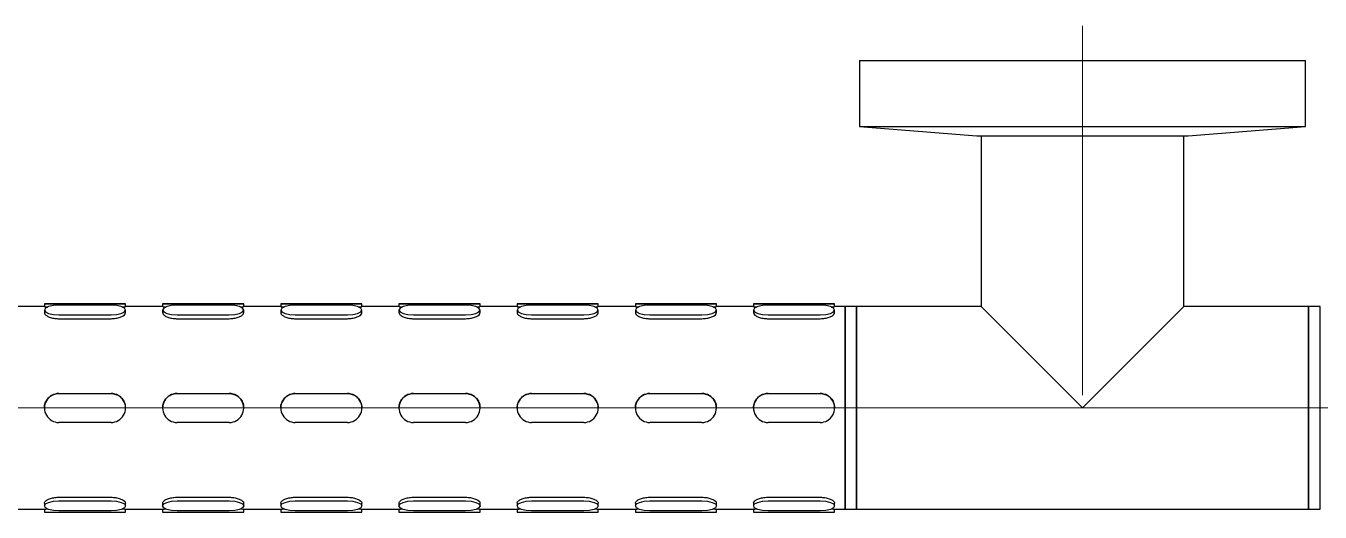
# Model space of a CAD drawing. Extents: x 13 to 1049, y 29 to 427.
# Drawn here: x 96.73 to 141.41, y 215.37 to 232.18 of the extents above; entities that cross this region are included whole.
import ezdxf

# ---------------------------------------------------------------- set-up
doc = ezdxf.new("R2010")
doc.units = 0
doc.header["$LTSCALE"] = 23.1
doc.header["$MEASUREMENT"] = 0
doc.linetypes.add('CENTERX2', pattern=[20.32, 12.7, -2.54, 2.54, -2.54])
doc.layers.get('0').update_dxf_attribs({"linetype": 'CONTINUOUS'})
doc.layers.add('中心线层', color=1, linetype='CENTERX2', lineweight=25)

msp = doc.modelspace()

# ---------------------------------------------------------------- linework, layer by layer
at = {"color": 7, "linetype": 'Continuous', "lineweight": 25}
for p, q in [((125.50829, 230.97524), (125.50829, 228.69821)), ((125.50829, 230.97524), (140.90829, 230.97524)), ((140.90829, 228.69821), (140.90829, 230.97524)), ((125.50829, 228.69821), (129.55829, 228.37524)), ((125.50829, 228.69821), (140.90829, 228.69821)), ((129.55829, 228.37524), (136.85829, 228.37524)), ((129.70829, 228.37524), (129.70829, 222.47524)), ((136.70829, 222.47524), (136.70829, 228.37524)), ((136.85829, 228.37524), (140.90829, 228.69821)), ((97.36829, 222.57524), (97.36829, 222.47436)), ((99.66829, 222.57562), (97.86829, 222.57562)), ((97.86829, 222.57486), (99.66829, 222.57486)), ((99.66829, 222.52857), (97.86829, 222.52857)), ((100.16829, 222.47436), (100.16829, 222.57524)), ((101.44829, 222.57524), (101.44829, 222.47436)), ((103.74829, 222.57562), (101.94829, 222.57562)), ((101.94829, 222.57486), (103.74829, 222.57486)), ((103.74829, 222.52857), (101.94829, 222.52857)), ((104.24829, 222.47436), (104.24829, 222.57524)), ((105.52829, 222.57524), (105.52829, 222.47436)), ((107.82829, 222.57562), (106.02829, 222.57562)), ((106.02829, 222.57486), (107.82829, 222.57486)), ((107.82829, 222.52857), (106.02829, 222.52857)), ((108.32829, 222.47436), (108.32829, 222.57524)), ((109.60829, 222.57524), (109.60829, 222.47436)), ((111.90829, 222.57562), (110.10829, 222.57562)), ((110.10829, 222.57486), (111.90829, 222.57486)), ((111.90829, 222.52857), (110.10829, 222.52857)), ((112.40829, 222.47436), (112.40829, 222.57524)), ((113.68829, 222.57524), (113.68829, 222.47436)), ((115.98829, 222.57562), (114.18829, 222.57562)), ((114.18829, 222.57486), (115.98829, 222.57486)), ((115.98829, 222.52857), (114.18829, 222.52857)), ((116.48829, 222.47436), (116.48829, 222.57524)), ((117.76829, 222.57524), (117.76829, 222.47436)), ((120.06829, 222.57562), (118.26829, 222.57562)), ((118.26829, 222.57486), (120.06829, 222.57486)), ((120.06829, 222.52857), (118.26829, 222.52857)), ((120.56829, 222.47436), (120.56829, 222.57524)), ((121.84829, 222.57524), (121.84829, 222.47436)), ((124.14829, 222.57562), (122.34829, 222.57562)), ((122.34829, 222.57486), (124.14829, 222.57486)), ((124.14829, 222.52857), (122.34829, 222.52857)), ((124.64829, 222.47436), (124.64829, 222.57524)), ((97.3747, 222.47524), (96.08218, 222.47524)), ((97.36829, 222.3572), (97.36829, 222.26243)), ((97.86829, 222.18584), (99.66829, 222.18584)), ((101.4547, 222.47524), (100.16218, 222.47524)), ((100.16829, 222.26243), (100.16829, 222.3572)), ((101.44829, 222.3572), (101.44829, 222.26243)), ((101.94829, 222.18584), (103.74829, 222.18584)), ((105.5347, 222.47524), (104.24218, 222.47524)), ((104.24829, 222.26243), (104.24829, 222.3572)), ((105.52829, 222.3572), (105.52829, 222.26243)), ((106.02829, 222.18584), (107.82829, 222.18584)), ((109.6147, 222.47524), (108.32218, 222.47524)), ((108.32829, 222.26243), (108.32829, 222.3572)), ((109.60829, 222.3572), (109.60829, 222.26243)), ((110.10829, 222.18584), (111.90829, 222.18584)), ((113.6947, 222.47524), (112.40218, 222.47524)), ((112.40829, 222.26243), (112.40829, 222.3572)), ((113.68829, 222.3572), (113.68829, 222.26243)), ((114.18829, 222.18584), (115.98829, 222.18584)), ((117.7747, 222.47524), (116.48218, 222.47524)), ((116.48829, 222.26243), (116.48829, 222.3572)), ((117.76829, 222.3572), (117.76829, 222.26243)), ((118.26829, 222.18584), (120.06829, 222.18584)), ((121.8547, 222.47524), (120.56218, 222.47524)), ((120.56829, 222.26243), (120.56829, 222.3572)), ((121.84829, 222.3572), (121.84829, 222.26243)), ((122.34829, 222.18584), (124.14829, 222.18584)), ((125.00829, 222.47524), (124.64218, 222.47524)), ((124.64829, 222.26243), (124.64829, 222.3572)), ((125.40829, 222.47524), (125.00829, 222.47524)), ((125.00829, 215.47524), (125.00829, 222.47524)), ((125.00829, 222.47524), (125.00829, 215.47524)), ((129.70829, 222.47524), (125.40829, 222.47524)), ((125.40829, 222.47524), (125.40829, 218.97524)), ((125.40829, 215.47524), (125.40829, 222.47524)), ((133.20829, 218.97524), (129.70829, 222.47524)), ((136.70829, 222.47524), (133.20829, 218.97524)), ((141.00829, 222.47524), (136.70829, 222.47524)), ((141.40829, 222.47524), (141.00829, 222.47524)), ((141.00829, 222.47524), (141.00829, 218.97524)), ((141.00829, 215.47524), (141.00829, 222.47524)), ((141.40829, 215.47524), (141.40829, 222.47524)), ((97.86829, 222.05817), (99.66829, 222.05817)), ((101.94829, 222.05817), (103.74829, 222.05817)), ((106.02829, 222.05817), (107.82829, 222.05817)), ((110.10829, 222.05817), (111.90829, 222.05817)), ((114.18829, 222.05817), (115.98829, 222.05817)), ((118.26829, 222.05817), (120.06829, 222.05817)), ((122.34829, 222.05817), (124.14829, 222.05817)), ((97.86829, 219.47263), (99.66829, 219.47263)), ((97.86829, 219.47252), (99.66829, 219.47252)), ((101.94829, 219.47263), (103.74829, 219.47263)), ((101.94829, 219.47252), (103.74829, 219.47252)), ((106.02829, 219.47263), (107.82829, 219.47263)), ((106.02829, 219.47252), (107.82829, 219.47252)), ((110.10829, 219.47263), (111.90829, 219.47263)), ((110.10829, 219.47252), (111.90829, 219.47252)), ((114.18829, 219.47263), (115.98829, 219.47263)), ((114.18829, 219.47252), (115.98829, 219.47252)), ((118.26829, 219.47263), (120.06829, 219.47263)), ((118.26829, 219.47252), (120.06829, 219.47252)), ((122.34829, 219.47263), (124.14829, 219.47263)), ((122.34829, 219.47252), (124.14829, 219.47252)), ((97.36829, 218.9726), (97.36829, 218.97252)), ((100.16829, 218.97252), (100.16829, 218.9726)), ((101.44829, 218.9726), (101.44829, 218.97252)), ((104.24829, 218.97252), (104.24829, 218.9726)), ((105.52829, 218.9726), (105.52829, 218.97252)), ((108.32829, 218.97252), (108.32829, 218.9726)), ((109.60829, 218.9726), (109.60829, 218.97252)), ((112.40829, 218.97252), (112.40829, 218.9726)), ((113.68829, 218.9726), (113.68829, 218.97252)), ((116.48829, 218.97252), (116.48829, 218.9726)), ((117.76829, 218.9726), (117.76829, 218.97252)), ((120.56829, 218.97252), (120.56829, 218.9726)), ((121.84829, 218.9726), (121.84829, 218.97252)), ((124.64829, 218.97252), (124.64829, 218.9726)), ((125.40829, 218.97524), (125.40829, 215.47524)), ((141.00829, 218.97524), (141.00829, 215.47524)), ((99.66829, 218.47252), (97.86829, 218.47252)), ((103.74829, 218.47252), (101.94829, 218.47252)), ((107.82829, 218.47252), (106.02829, 218.47252)), ((111.90829, 218.47252), (110.10829, 218.47252)), ((115.98829, 218.47252), (114.18829, 218.47252)), ((120.06829, 218.47252), (118.26829, 218.47252)), ((124.14829, 218.47252), (122.34829, 218.47252)), ((97.86829, 215.88981), (99.66829, 215.88981)), ((101.94829, 215.88981), (103.74829, 215.88981)), ((106.02829, 215.88981), (107.82829, 215.88981)), ((110.10829, 215.88981), (111.90829, 215.88981)), ((114.18829, 215.88981), (115.98829, 215.88981)), ((118.26829, 215.88981), (120.06829, 215.88981)), ((122.34829, 215.88981), (124.14829, 215.88981)), ((96.08188, 215.47524), (97.3744, 215.47524)), ((97.36829, 215.68624), (97.36829, 215.59142)), ((97.36829, 215.47612), (97.36829, 215.37524)), ((97.86829, 215.76207), (99.66829, 215.76207)), ((99.66829, 215.42076), (97.86829, 215.42076)), ((97.86829, 215.37486), (99.66829, 215.37486)), ((100.16188, 215.47524), (101.4544, 215.47524)), ((100.16829, 215.59142), (100.16829, 215.68624)), ((100.16829, 215.37524), (100.16829, 215.47612)), ((101.44829, 215.68624), (101.44829, 215.59142)), ((101.44829, 215.47612), (101.44829, 215.37524)), ((101.94829, 215.76207), (103.74829, 215.76207)), ((103.74829, 215.42076), (101.94829, 215.42076)), ((101.94829, 215.37486), (103.74829, 215.37486)), ((104.24188, 215.47524), (105.5344, 215.47524)), ((104.24829, 215.59142), (104.24829, 215.68624)), ((104.24829, 215.37524), (104.24829, 215.47612)), ((105.52829, 215.68624), (105.52829, 215.59142)), ((105.52829, 215.47612), (105.52829, 215.37524)), ((106.02829, 215.76207), (107.82829, 215.76207)), ((107.82829, 215.42076), (106.02829, 215.42076)), ((106.02829, 215.37486), (107.82829, 215.37486)), ((108.32188, 215.47524), (109.6144, 215.47524)), ((108.32829, 215.59142), (108.32829, 215.68624)), ((108.32829, 215.37524), (108.32829, 215.47612)), ((109.60829, 215.68624), (109.60829, 215.59142)), ((109.60829, 215.47612), (109.60829, 215.37524)), ((110.10829, 215.76207), (111.90829, 215.76207)), ((111.90829, 215.42076), (110.10829, 215.42076)), ((110.10829, 215.37486), (111.90829, 215.37486)), ((112.40188, 215.47524), (113.6944, 215.47524)), ((112.40829, 215.59142), (112.40829, 215.68624)), ((112.40829, 215.37524), (112.40829, 215.47612)), ((113.68829, 215.68624), (113.68829, 215.59142)), ((113.68829, 215.47612), (113.68829, 215.37524)), ((114.18829, 215.76207), (115.98829, 215.76207)), ((115.98829, 215.42076), (114.18829, 215.42076)), ((114.18829, 215.37486), (115.98829, 215.37486)), ((116.48188, 215.47524), (117.7744, 215.47524)), ((116.48829, 215.59142), (116.48829, 215.68624)), ((116.48829, 215.37524), (116.48829, 215.47612)), ((117.76829, 215.68624), (117.76829, 215.59142)), ((117.76829, 215.47612), (117.76829, 215.37524)), ((118.26829, 215.76207), (120.06829, 215.76207)), ((120.06829, 215.42076), (118.26829, 215.42076)), ((118.26829, 215.37486), (120.06829, 215.37486)), ((120.56188, 215.47524), (121.8544, 215.47524)), ((120.56829, 215.59142), (120.56829, 215.68624)), ((120.56829, 215.37524), (120.56829, 215.47612)), ((121.84829, 215.68624), (121.84829, 215.59142)), ((121.84829, 215.47612), (121.84829, 215.37524)), ((122.34829, 215.76207), (124.14829, 215.76207)), ((124.14829, 215.42076), (122.34829, 215.42076)), ((122.34829, 215.37486), (124.14829, 215.37486)), ((124.64188, 215.47524), (125.00829, 215.47524)), ((124.64829, 215.59142), (124.64829, 215.68624)), ((124.64829, 215.37524), (124.64829, 215.47612)), ((125.00829, 215.47524), (125.40829, 215.47524)), ((125.40829, 215.47524), (141.00829, 215.47524)), ((141.00829, 215.47524), (141.40829, 215.47524))]:
    msp.add_line(p, q, dxfattribs=at)
at = {"color": 7, "linetype": 'Continuous', "lineweight": 25, "flags": 128}
for points in [[(97.86829, 222.57562), (97.67695, 222.57559), (97.51474, 222.57551), (97.40635, 222.57538), (97.36829, 222.57524), (97.40635, 222.57509), (97.51474, 222.57497), (97.67695, 222.57489), (97.86829, 222.57486)], [(97.86829, 222.52857), (97.67695, 222.51552), (97.51474, 222.47838), (97.40635, 222.42278), (97.36829, 222.3572), (97.40635, 222.29163), (97.51474, 222.23603), (97.67695, 222.19888), (97.86829, 222.18584)], [(99.66829, 222.57486), (99.85963, 222.57489), (100.02184, 222.57497), (100.13023, 222.57509), (100.16829, 222.57524), (100.13023, 222.57538), (100.02184, 222.57551), (99.85963, 222.57559), (99.66829, 222.57562)], [(99.66829, 222.18584), (99.85963, 222.19888), (100.02184, 222.23603), (100.13023, 222.29163), (100.16829, 222.3572), (100.13023, 222.42278), (100.02184, 222.47838), (99.85963, 222.51552), (99.66829, 222.52857)], [(101.94829, 222.57562), (101.75695, 222.57559), (101.59474, 222.57551), (101.48635, 222.57538), (101.44829, 222.57524), (101.48635, 222.57509), (101.59474, 222.57497), (101.75695, 222.57489), (101.94829, 222.57486)], [(101.94829, 222.52857), (101.75695, 222.51552), (101.59474, 222.47838), (101.48635, 222.42278), (101.44829, 222.3572), (101.48635, 222.29163), (101.59474, 222.23603), (101.75695, 222.19888), (101.94829, 222.18584)], [(103.74829, 222.57486), (103.93963, 222.57489), (104.10184, 222.57497), (104.21023, 222.57509), (104.24829, 222.57524), (104.21023, 222.57538), (104.10184, 222.57551), (103.93963, 222.57559), (103.74829, 222.57562)], [(103.74829, 222.18584), (103.93963, 222.19888), (104.10184, 222.23603), (104.21023, 222.29163), (104.24829, 222.3572), (104.21023, 222.42278), (104.10184, 222.47838), (103.93963, 222.51552), (103.74829, 222.52857)], [(106.02829, 222.57562), (105.83695, 222.57559), (105.67474, 222.57551), (105.56635, 222.57538), (105.52829, 222.57524), (105.56635, 222.57509), (105.67474, 222.57497), (105.83695, 222.57489), (106.02829, 222.57486)], [(106.02829, 222.52857), (105.83695, 222.51552), (105.67474, 222.47838), (105.56635, 222.42278), (105.52829, 222.3572), (105.56635, 222.29163), (105.67474, 222.23603), (105.83695, 222.19888), (106.02829, 222.18584)], [(107.82829, 222.57486), (108.01963, 222.57489), (108.18184, 222.57497), (108.29023, 222.57509), (108.32829, 222.57524), (108.29023, 222.57538), (108.18184, 222.57551), (108.01963, 222.57559), (107.82829, 222.57562)], [(107.82829, 222.18584), (108.01963, 222.19888), (108.18184, 222.23603), (108.29023, 222.29163), (108.32829, 222.3572), (108.29023, 222.42278), (108.18184, 222.47838), (108.01963, 222.51552), (107.82829, 222.52857)], [(110.10829, 222.57562), (109.91695, 222.57559), (109.75474, 222.57551), (109.64635, 222.57538), (109.60829, 222.57524), (109.64635, 222.57509), (109.75474, 222.57497), (109.91695, 222.57489), (110.10829, 222.57486)], [(110.10829, 222.52857), (109.91695, 222.51552), (109.75474, 222.47838), (109.64635, 222.42278), (109.60829, 222.3572), (109.64635, 222.29163), (109.75474, 222.23603), (109.91695, 222.19888), (110.10829, 222.18584)], [(111.90829, 222.57486), (112.09963, 222.57489), (112.26184, 222.57497), (112.37023, 222.57509), (112.40829, 222.57524), (112.37023, 222.57538), (112.26184, 222.57551), (112.09963, 222.57559), (111.90829, 222.57562)], [(111.90829, 222.18584), (112.09963, 222.19888), (112.26184, 222.23603), (112.37023, 222.29163), (112.40829, 222.3572), (112.37023, 222.42278), (112.26184, 222.47838), (112.09963, 222.51552), (111.90829, 222.52857)], [(114.18829, 222.57562), (113.99695, 222.57559), (113.83474, 222.57551), (113.72635, 222.57538), (113.68829, 222.57524), (113.72635, 222.57509), (113.83474, 222.57497), (113.99695, 222.57489), (114.18829, 222.57486)], [(114.18829, 222.52857), (113.99695, 222.51552), (113.83474, 222.47838), (113.72635, 222.42278), (113.68829, 222.3572), (113.72635, 222.29163), (113.83474, 222.23603), (113.99695, 222.19888), (114.18829, 222.18584)], [(115.98829, 222.57486), (116.17963, 222.57489), (116.34184, 222.57497), (116.45023, 222.57509), (116.48829, 222.57524), (116.45023, 222.57538), (116.34184, 222.57551), (116.17963, 222.57559), (115.98829, 222.57562)], [(115.98829, 222.18584), (116.17963, 222.19888), (116.34184, 222.23603), (116.45023, 222.29163), (116.48829, 222.3572), (116.45023, 222.42278), (116.34184, 222.47838), (116.17963, 222.51552), (115.98829, 222.52857)], [(118.26829, 222.57562), (118.07695, 222.57559), (117.91474, 222.57551), (117.80635, 222.57538), (117.76829, 222.57524), (117.80635, 222.57509), (117.91474, 222.57497), (118.07695, 222.57489), (118.26829, 222.57486)], [(118.26829, 222.52857), (118.07695, 222.51552), (117.91474, 222.47838), (117.80635, 222.42278), (117.76829, 222.3572), (117.80635, 222.29163), (117.91474, 222.23603), (118.07695, 222.19888), (118.26829, 222.18584)], [(120.06829, 222.57486), (120.25963, 222.57489), (120.42184, 222.57497), (120.53023, 222.57509), (120.56829, 222.57524), (120.53023, 222.57538), (120.42184, 222.57551), (120.25963, 222.57559), (120.06829, 222.57562)], [(120.06829, 222.18584), (120.25963, 222.19888), (120.42184, 222.23603), (120.53023, 222.29163), (120.56829, 222.3572), (120.53023, 222.42278), (120.42184, 222.47838), (120.25963, 222.51552), (120.06829, 222.52857)], [(122.34829, 222.57562), (122.15695, 222.57559), (121.99474, 222.57551), (121.88635, 222.57538), (121.84829, 222.57524), (121.88635, 222.57509), (121.99474, 222.57497), (122.15695, 222.57489), (122.34829, 222.57486)], [(122.34829, 222.52857), (122.15695, 222.51552), (121.99474, 222.47838), (121.88635, 222.42278), (121.84829, 222.3572), (121.88635, 222.29163), (121.99474, 222.23603), (122.15695, 222.19888), (122.34829, 222.18584)], [(124.14829, 222.57486), (124.33963, 222.57489), (124.50184, 222.57497), (124.61023, 222.57509), (124.64829, 222.57524), (124.61023, 222.57538), (124.50184, 222.57551), (124.33963, 222.57559), (124.14829, 222.57562)], [(124.14829, 222.18584), (124.33963, 222.19888), (124.50184, 222.23603), (124.61023, 222.29163), (124.64829, 222.3572), (124.61023, 222.42278), (124.50184, 222.47838), (124.33963, 222.51552), (124.14829, 222.52857)], [(97.86829, 215.42076), (97.67695, 215.43375), (97.51474, 215.47075), (97.40635, 215.52611), (97.36829, 215.59142), (97.40635, 215.65673), (97.51474, 215.71209), (97.67695, 215.74908), (97.86829, 215.76207)], [(99.66829, 215.76207), (99.85963, 215.74908), (100.02184, 215.71209), (100.13023, 215.65673), (100.16829, 215.59142), (100.13023, 215.52611), (100.02184, 215.47075), (99.85963, 215.43375), (99.66829, 215.42076)], [(101.94829, 215.42076), (101.75695, 215.43375), (101.59474, 215.47075), (101.48635, 215.52611), (101.44829, 215.59142), (101.48635, 215.65673), (101.59474, 215.71209), (101.75695, 215.74908), (101.94829, 215.76207)], [(103.74829, 215.76207), (103.93963, 215.74908), (104.10184, 215.71209), (104.21023, 215.65673), (104.24829, 215.59142), (104.21023, 215.52611), (104.10184, 215.47075), (103.93963, 215.43375), (103.74829, 215.42076)], [(106.02829, 215.42076), (105.83695, 215.43375), (105.67474, 215.47075), (105.56635, 215.52611), (105.52829, 215.59142), (105.56635, 215.65673), (105.67474, 215.71209), (105.83695, 215.74908), (106.02829, 215.76207)], [(107.82829, 215.76207), (108.01963, 215.74908), (108.18184, 215.71209), (108.29023, 215.65673), (108.32829, 215.59142), (108.29023, 215.52611), (108.18184, 215.47075), (108.01963, 215.43375), (107.82829, 215.42076)], [(110.10829, 215.42076), (109.91695, 215.43375), (109.75474, 215.47075), (109.64635, 215.52611), (109.60829, 215.59142), (109.64635, 215.65673), (109.75474, 215.71209), (109.91695, 215.74908), (110.10829, 215.76207)], [(111.90829, 215.76207), (112.09963, 215.74908), (112.26184, 215.71209), (112.37023, 215.65673), (112.40829, 215.59142), (112.37023, 215.52611), (112.26184, 215.47075), (112.09963, 215.43375), (111.90829, 215.42076)], [(114.18829, 215.42076), (113.99695, 215.43375), (113.83474, 215.47075), (113.72635, 215.52611), (113.68829, 215.59142), (113.72635, 215.65673), (113.83474, 215.71209), (113.99695, 215.74908), (114.18829, 215.76207)], [(115.98829, 215.76207), (116.17963, 215.74908), (116.34184, 215.71209), (116.45023, 215.65673), (116.48829, 215.59142), (116.45023, 215.52611), (116.34184, 215.47075), (116.17963, 215.43375), (115.98829, 215.42076)], [(118.26829, 215.42076), (118.07695, 215.43375), (117.91474, 215.47075), (117.80635, 215.52611), (117.76829, 215.59142), (117.80635, 215.65673), (117.91474, 215.71209), (118.07695, 215.74908), (118.26829, 215.76207)], [(120.06829, 215.76207), (120.25963, 215.74908), (120.42184, 215.71209), (120.53023, 215.65673), (120.56829, 215.59142), (120.53023, 215.52611), (120.42184, 215.47075), (120.25963, 215.43375), (120.06829, 215.42076)], [(122.34829, 215.42076), (122.15695, 215.43375), (121.99474, 215.47075), (121.88635, 215.52611), (121.84829, 215.59142), (121.88635, 215.65673), (121.99474, 215.71209), (122.15695, 215.74908), (122.34829, 215.76207)], [(124.14829, 215.76207), (124.33963, 215.74908), (124.50184, 215.71209), (124.61023, 215.65673), (124.64829, 215.59142), (124.61023, 215.52611), (124.50184, 215.47075), (124.33963, 215.43375), (124.14829, 215.42076)]]:
    msp.add_lwpolyline(points, dxfattribs=at)
at = {"color": 7, "linetype": 'Continuous', "lineweight": 25}
for centre, radius, start, end in [((97.86829, 218.97252), 0.5, 89.999987, 270.000013), ((99.66829, 218.97252), 0.5, 269.999987, 90.000013), ((101.94829, 218.97252), 0.5, 89.999987, 270.000013), ((103.74829, 218.97252), 0.5, 269.999987, 90.000013), ((106.02829, 218.97252), 0.5, 89.999987, 270.000013), ((107.82829, 218.97252), 0.5, 269.999987, 90.000013), ((110.10829, 218.97252), 0.5, 89.999987, 270.000013), ((111.90829, 218.97252), 0.5, 269.999987, 90.000013), ((114.18829, 218.97252), 0.5, 89.999987, 270.000013), ((115.98829, 218.97252), 0.5, 269.999987, 90.000013), ((118.26829, 218.97252), 0.5, 89.999987, 270.000013), ((120.06829, 218.97252), 0.5, 269.999987, 90.000013), ((122.34829, 218.97252), 0.5, 89.999987, 270.000013), ((124.14829, 218.97252), 0.5, 269.999987, 90.000013), ((97.74329, 381.07925), 165.70443, 269.8703358, 270.0432213), ((99.79329, 381.07925), 165.70443, 269.9567787, 270.1296642), ((101.82329, 381.07925), 165.70443, 269.8703358, 270.0432213), ((103.87329, 381.07925), 165.70443, 269.9567787, 270.1296642), ((105.90329, 381.07925), 165.70443, 269.8703358, 270.0432213), ((107.95329, 381.07925), 165.70443, 269.9567787, 270.1296642), ((109.98329, 381.07925), 165.70443, 269.8703358, 270.0432213), ((112.03329, 381.07925), 165.70443, 269.9567787, 270.1296642), ((114.06329, 381.07925), 165.70443, 269.8703358, 270.0432213), ((116.11329, 381.07925), 165.70443, 269.9567787, 270.1296642), ((118.14329, 381.07925), 165.70443, 269.8703358, 270.0432213), ((120.19329, 381.07925), 165.70443, 269.9567787, 270.1296642), ((122.22329, 381.07925), 165.70443, 269.8703358, 270.0432213), ((124.27329, 381.07925), 165.70443, 269.9567787, 270.1296642)]:
    msp.add_arc(centre, radius, start, end, dxfattribs=at)
for points, knots in [([(97.37453, 222.26231), (97.3728, 222.25623), (97.36586, 222.23185), (97.41107, 222.18226), (97.50568, 222.12379), (97.64511, 222.07836), (97.77375, 222.05977), (97.8491, 222.0585), (97.86829, 222.05817)], [0, 0, 0, 0, 0.07049632, 0.28294968, 0.49615414, 0.71125472, 0.92647591, 1, 1, 1, 1]), ([(97.3747, 222.47433), (97.37291, 222.47458), (97.36599, 222.47552), (97.40123, 222.47005), (97.45783, 222.46362), (97.48043, 222.46105)], [0, 0, 0, 0, 0.17362941, 0.66995635, 1, 1, 1, 1]), ([(99.66829, 222.05817), (99.72416, 222.06081), (99.8359, 222.06607), (99.98535, 222.10592), (100.09767, 222.16067), (100.16208, 222.21728), (100.16206, 222.24962), (100.16205, 222.26255)], [0, 0, 0, 0, 0.21324843, 0.42644388, 0.64101168, 0.85649491, 1, 1, 1, 1]), ([(100.05402, 222.46091), (100.06677, 222.46223), (100.11847, 222.46759), (100.16126, 222.47425), (100.16192, 222.47434), (100.16218, 222.47438)], [0, 0, 0, 0, 0.16307684, 0.66137343, 1, 1, 1, 1]), ([(101.45453, 222.26231), (101.4528, 222.25623), (101.44586, 222.23185), (101.49107, 222.18226), (101.58568, 222.12379), (101.72511, 222.07836), (101.85375, 222.05977), (101.9291, 222.0585), (101.94829, 222.05817)], [0, 0, 0, 0, 0.07049632, 0.28294968, 0.49615414, 0.71125472, 0.92647591, 1, 1, 1, 1]), ([(101.4547, 222.47433), (101.45291, 222.47458), (101.44599, 222.47552), (101.48123, 222.47005), (101.53783, 222.46362), (101.56043, 222.46105)], [0, 0, 0, 0, 0.173629405, 0.669956351, 1, 1, 1, 1]), ([(103.74829, 222.05817), (103.80416, 222.06081), (103.9159, 222.06607), (104.06535, 222.10592), (104.17767, 222.16067), (104.24208, 222.21728), (104.24206, 222.24962), (104.24205, 222.26255)], [0, 0, 0, 0, 0.21324843, 0.42644388, 0.64101168, 0.85649491, 1, 1, 1, 1]), ([(104.13402, 222.46091), (104.14677, 222.46223), (104.19847, 222.46759), (104.24126, 222.47425), (104.24192, 222.47434), (104.24218, 222.47438)], [0, 0, 0, 0, 0.16307684, 0.66137343, 1, 1, 1, 1]), ([(105.53453, 222.26231), (105.5328, 222.25623), (105.52586, 222.23185), (105.57107, 222.18226), (105.66568, 222.12379), (105.80511, 222.07836), (105.93375, 222.05977), (106.0091, 222.0585), (106.02829, 222.05817)], [0, 0, 0, 0, 0.07049632, 0.28294968, 0.49615414, 0.71125472, 0.92647591, 1, 1, 1, 1]), ([(105.5347, 222.47433), (105.53291, 222.47458), (105.52599, 222.47552), (105.56123, 222.47005), (105.61783, 222.46362), (105.64043, 222.46105)], [0, 0, 0, 0, 0.17362941, 0.66995635, 1, 1, 1, 1]), ([(107.82829, 222.05817), (107.88416, 222.06081), (107.9959, 222.06607), (108.14535, 222.10592), (108.25767, 222.16067), (108.32208, 222.21728), (108.32206, 222.24962), (108.32205, 222.26255)], [0, 0, 0, 0, 0.21324843, 0.42644388, 0.64101168, 0.85649491, 1, 1, 1, 1]), ([(108.21402, 222.46091), (108.22677, 222.46223), (108.27847, 222.46759), (108.32126, 222.47425), (108.32192, 222.47434), (108.32218, 222.47438)], [0, 0, 0, 0, 0.16307684, 0.66137343, 1, 1, 1, 1]), ([(109.61453, 222.26231), (109.6128, 222.25623), (109.60586, 222.23185), (109.65107, 222.18226), (109.74568, 222.12379), (109.88511, 222.07836), (110.01375, 222.05977), (110.0891, 222.0585), (110.10829, 222.05817)], [0, 0, 0, 0, 0.07049632, 0.28294968, 0.49615414, 0.71125472, 0.92647591, 1, 1, 1, 1]), ([(109.6147, 222.47433), (109.61291, 222.47458), (109.60599, 222.47552), (109.64123, 222.47005), (109.69783, 222.46362), (109.72043, 222.46105)], [0, 0, 0, 0, 0.17362941, 0.66995635, 1, 1, 1, 1]), ([(111.90829, 222.05817), (111.96416, 222.06081), (112.0759, 222.06607), (112.22535, 222.10592), (112.33767, 222.16067), (112.40208, 222.21728), (112.40206, 222.24962), (112.40205, 222.26255)], [0, 0, 0, 0, 0.21324843, 0.42644388, 0.64101168, 0.85649491, 1, 1, 1, 1]), ([(112.29402, 222.46091), (112.30677, 222.46223), (112.35847, 222.46759), (112.40126, 222.47425), (112.40192, 222.47434), (112.40218, 222.47438)], [0, 0, 0, 0, 0.16307684, 0.66137343, 1, 1, 1, 1]), ([(113.69453, 222.26231), (113.6928, 222.25623), (113.68586, 222.23185), (113.73107, 222.18226), (113.82568, 222.12379), (113.96511, 222.07836), (114.09375, 222.05977), (114.1691, 222.0585), (114.18829, 222.05817)], [0, 0, 0, 0, 0.07049632, 0.28294968, 0.49615414, 0.71125472, 0.92647591, 1, 1, 1, 1]), ([(113.6947, 222.47433), (113.69291, 222.47458), (113.68599, 222.47552), (113.72123, 222.47005), (113.77783, 222.46362), (113.80043, 222.46105)], [0, 0, 0, 0, 0.17362941, 0.66995635, 1, 1, 1, 1]), ([(115.98829, 222.05817), (116.04416, 222.06081), (116.1559, 222.06607), (116.30535, 222.10592), (116.41767, 222.16067), (116.48208, 222.21728), (116.48206, 222.24962), (116.48205, 222.26255)], [0, 0, 0, 0, 0.21324843, 0.42644388, 0.64101168, 0.85649491, 1, 1, 1, 1]), ([(116.37402, 222.46091), (116.38677, 222.46223), (116.43847, 222.46759), (116.48126, 222.47425), (116.48192, 222.47434), (116.48218, 222.47438)], [0, 0, 0, 0, 0.16307684, 0.661373429, 1, 1, 1, 1]), ([(117.77453, 222.26231), (117.7728, 222.25623), (117.76586, 222.23185), (117.81107, 222.18226), (117.90568, 222.12379), (118.04511, 222.07836), (118.17375, 222.05977), (118.2491, 222.0585), (118.26829, 222.05817)], [0, 0, 0, 0, 0.07049632, 0.28294968, 0.49615414, 0.71125472, 0.92647591, 1, 1, 1, 1]), ([(117.7747, 222.47433), (117.77291, 222.47458), (117.76599, 222.47552), (117.80123, 222.47005), (117.85783, 222.46362), (117.88043, 222.46105)], [0, 0, 0, 0, 0.17362941, 0.66995635, 1, 1, 1, 1]), ([(120.06829, 222.05817), (120.12416, 222.06081), (120.2359, 222.06607), (120.38535, 222.10592), (120.49767, 222.16067), (120.56208, 222.21728), (120.56206, 222.24962), (120.56205, 222.26255)], [0, 0, 0, 0, 0.21324843, 0.42644388, 0.64101168, 0.85649491, 1, 1, 1, 1]), ([(120.45402, 222.46091), (120.46677, 222.46223), (120.51847, 222.46759), (120.56126, 222.47425), (120.56192, 222.47434), (120.56218, 222.47438)], [0, 0, 0, 0, 0.16307684, 0.66137343, 1, 1, 1, 1]), ([(121.85453, 222.26231), (121.8528, 222.25623), (121.84586, 222.23185), (121.89107, 222.18226), (121.98568, 222.12379), (122.12511, 222.07836), (122.25375, 222.05977), (122.3291, 222.0585), (122.34829, 222.05817)], [0, 0, 0, 0, 0.07049632, 0.28294968, 0.49615414, 0.71125472, 0.92647591, 1, 1, 1, 1]), ([(121.8547, 222.47433), (121.85291, 222.47458), (121.84599, 222.47552), (121.88123, 222.47005), (121.93783, 222.46362), (121.96043, 222.46105)], [0, 0, 0, 0, 0.17362941, 0.66995635, 1, 1, 1, 1]), ([(124.14829, 222.05817), (124.20416, 222.06081), (124.3159, 222.06607), (124.46535, 222.10592), (124.57767, 222.16067), (124.64208, 222.21728), (124.64206, 222.24962), (124.64205, 222.26255)], [0, 0, 0, 0, 0.21324843, 0.42644388, 0.64101168, 0.85649491, 1, 1, 1, 1]), ([(124.53402, 222.46091), (124.54677, 222.46223), (124.59847, 222.46759), (124.64126, 222.47425), (124.64192, 222.47434), (124.64218, 222.47438)], [0, 0, 0, 0, 0.16307684, 0.66137343, 1, 1, 1, 1]), ([(97.37453, 218.97296), (97.3728, 218.99135), (97.36586, 219.06517), (97.41107, 219.19219), (97.50568, 219.33124), (97.64511, 219.43036), (97.77375, 219.46928), (97.8491, 219.47195), (97.86829, 219.47263)], [0, 0, 0, 0, 0.07049632, 0.28294968, 0.49615414, 0.71125472, 0.92647591, 1, 1, 1, 1]), ([(99.66829, 219.47263), (99.72416, 219.46715), (99.8359, 219.45621), (99.98535, 219.37101), (100.09767, 219.24503), (100.16208, 219.10431), (100.16206, 219.00996), (100.16205, 218.97224)], [0, 0, 0, 0, 0.21324843, 0.42644388, 0.64101168, 0.85649491, 1, 1, 1, 1]), ([(101.45453, 218.97296), (101.4528, 218.99135), (101.44586, 219.06517), (101.49107, 219.19219), (101.58568, 219.33124), (101.72511, 219.43036), (101.85375, 219.46928), (101.9291, 219.47195), (101.94829, 219.47263)], [0, 0, 0, 0, 0.07049632, 0.28294968, 0.49615414, 0.71125472, 0.92647591, 1, 1, 1, 1]), ([(103.74829, 219.47263), (103.80416, 219.46715), (103.9159, 219.45621), (104.06535, 219.37101), (104.17767, 219.24503), (104.24208, 219.10431), (104.24206, 219.00996), (104.24205, 218.97224)], [0, 0, 0, 0, 0.21324843, 0.42644388, 0.64101168, 0.85649491, 1, 1, 1, 1]), ([(105.53453, 218.97296), (105.5328, 218.99135), (105.52586, 219.06517), (105.57107, 219.19219), (105.66568, 219.33124), (105.80511, 219.43036), (105.93375, 219.46928), (106.0091, 219.47195), (106.02829, 219.47263)], [0, 0, 0, 0, 0.07049632, 0.28294968, 0.49615414, 0.71125472, 0.92647591, 1, 1, 1, 1]), ([(107.82829, 219.47263), (107.88416, 219.46715), (107.9959, 219.45621), (108.14535, 219.37101), (108.25767, 219.24503), (108.32208, 219.10431), (108.32206, 219.00996), (108.32205, 218.97224)], [0, 0, 0, 0, 0.21324843, 0.42644388, 0.64101168, 0.85649491, 1, 1, 1, 1]), ([(109.61453, 218.97296), (109.6128, 218.99135), (109.60586, 219.06517), (109.65107, 219.19219), (109.74568, 219.33124), (109.88511, 219.43036), (110.01375, 219.46928), (110.0891, 219.47195), (110.10829, 219.47263)], [0, 0, 0, 0, 0.07049632, 0.28294968, 0.49615414, 0.71125472, 0.92647591, 1, 1, 1, 1]), ([(111.90829, 219.47263), (111.96416, 219.46715), (112.0759, 219.45621), (112.22535, 219.37101), (112.33767, 219.24503), (112.40208, 219.10431), (112.40206, 219.00996), (112.40205, 218.97224)], [0, 0, 0, 0, 0.21324843, 0.42644388, 0.64101168, 0.85649491, 1, 1, 1, 1]), ([(113.69453, 218.97296), (113.6928, 218.99135), (113.68586, 219.06517), (113.73107, 219.19219), (113.82568, 219.33124), (113.96511, 219.43036), (114.09375, 219.46928), (114.1691, 219.47195), (114.18829, 219.47263)], [0, 0, 0, 0, 0.07049632, 0.28294968, 0.49615414, 0.71125472, 0.92647591, 1, 1, 1, 1]), ([(115.98829, 219.47263), (116.04416, 219.46715), (116.1559, 219.45621), (116.30535, 219.37101), (116.41767, 219.24503), (116.48208, 219.10431), (116.48206, 219.00996), (116.48205, 218.97224)], [0, 0, 0, 0, 0.21324843, 0.42644388, 0.64101168, 0.85649491, 1, 1, 1, 1]), ([(117.77453, 218.97296), (117.7728, 218.99135), (117.76586, 219.06517), (117.81107, 219.19219), (117.90568, 219.33124), (118.04511, 219.43036), (118.17375, 219.46928), (118.2491, 219.47195), (118.26829, 219.47263)], [0, 0, 0, 0, 0.07049632, 0.28294968, 0.49615414, 0.71125472, 0.92647591, 1, 1, 1, 1]), ([(120.06829, 219.47263), (120.12416, 219.46715), (120.2359, 219.45621), (120.38535, 219.37101), (120.49767, 219.24503), (120.56208, 219.10431), (120.56206, 219.00996), (120.56205, 218.97224)], [0, 0, 0, 0, 0.21324843, 0.42644388, 0.64101168, 0.85649491, 1, 1, 1, 1]), ([(121.85453, 218.97296), (121.8528, 218.99135), (121.84586, 219.06517), (121.89107, 219.19219), (121.98568, 219.33124), (122.12511, 219.43036), (122.25375, 219.46928), (122.3291, 219.47195), (122.34829, 219.47263)], [0, 0, 0, 0, 0.07049632, 0.28294968, 0.49615414, 0.71125472, 0.92647591, 1, 1, 1, 1]), ([(124.14829, 219.47263), (124.20416, 219.46715), (124.3159, 219.45621), (124.46535, 219.37101), (124.57767, 219.24503), (124.64208, 219.10431), (124.64206, 219.00996), (124.64205, 218.97224)], [0, 0, 0, 0, 0.21324843, 0.42644388, 0.64101168, 0.85649491, 1, 1, 1, 1]), ([(97.37453, 215.68637), (97.3728, 215.69241), (97.36586, 215.71669), (97.41107, 215.7661), (97.50568, 215.82439), (97.64511, 215.86968), (97.77375, 215.88821), (97.8491, 215.88949), (97.86829, 215.88981)], [0, 0, 0, 0, 0.07049632, 0.28294968, 0.49615414, 0.71125472, 0.92647591, 1, 1, 1, 1]), ([(99.66829, 215.88981), (99.72416, 215.88718), (99.8359, 215.88193), (99.98535, 215.8422), (100.09767, 215.78762), (100.16208, 215.73121), (100.16206, 215.699), (100.16205, 215.68612)], [0, 0, 0, 0, 0.21324843, 0.42644388, 0.64101168, 0.85649491, 1, 1, 1, 1]), ([(101.45453, 215.68637), (101.4528, 215.69241), (101.44586, 215.71669), (101.49107, 215.7661), (101.58568, 215.82439), (101.72511, 215.86968), (101.85375, 215.88821), (101.9291, 215.88949), (101.94829, 215.88981)], [0, 0, 0, 0, 0.07049632, 0.28294968, 0.49615414, 0.71125472, 0.92647591, 1, 1, 1, 1]), ([(103.74829, 215.88981), (103.80416, 215.88718), (103.9159, 215.88193), (104.06535, 215.8422), (104.17767, 215.78762), (104.24208, 215.73121), (104.24206, 215.699), (104.24205, 215.68612)], [0, 0, 0, 0, 0.21324843, 0.42644388, 0.64101168, 0.85649491, 1, 1, 1, 1]), ([(105.53453, 215.68637), (105.5328, 215.69241), (105.52586, 215.71669), (105.57107, 215.7661), (105.66568, 215.82439), (105.80511, 215.86968), (105.93375, 215.88821), (106.0091, 215.88949), (106.02829, 215.88981)], [0, 0, 0, 0, 0.07049632, 0.28294968, 0.49615414, 0.71125472, 0.92647591, 1, 1, 1, 1]), ([(107.82829, 215.88981), (107.88416, 215.88718), (107.9959, 215.88193), (108.14535, 215.8422), (108.25767, 215.78762), (108.32208, 215.73121), (108.32206, 215.699), (108.32205, 215.68612)], [0, 0, 0, 0, 0.21324843, 0.42644388, 0.64101168, 0.85649491, 1, 1, 1, 1]), ([(109.61453, 215.68637), (109.6128, 215.69241), (109.60586, 215.71669), (109.65107, 215.7661), (109.74568, 215.82439), (109.88511, 215.86968), (110.01375, 215.88821), (110.0891, 215.88949), (110.10829, 215.88981)], [0, 0, 0, 0, 0.07049632, 0.28294968, 0.49615414, 0.71125472, 0.92647591, 1, 1, 1, 1]), ([(111.90829, 215.88981), (111.96416, 215.88718), (112.0759, 215.88193), (112.22535, 215.8422), (112.33767, 215.78762), (112.40208, 215.73121), (112.40206, 215.699), (112.40205, 215.68612)], [0, 0, 0, 0, 0.21324843, 0.42644388, 0.64101168, 0.85649491, 1, 1, 1, 1]), ([(113.69453, 215.68637), (113.6928, 215.69241), (113.68586, 215.71669), (113.73107, 215.7661), (113.82568, 215.82439), (113.96511, 215.86968), (114.09375, 215.88821), (114.1691, 215.88949), (114.18829, 215.88981)], [0, 0, 0, 0, 0.07049632, 0.28294968, 0.49615414, 0.71125472, 0.92647591, 1, 1, 1, 1]), ([(115.98829, 215.88981), (116.04416, 215.88718), (116.1559, 215.88193), (116.30535, 215.8422), (116.41767, 215.78762), (116.48208, 215.73121), (116.48206, 215.699), (116.48205, 215.68612)], [0, 0, 0, 0, 0.21324843, 0.42644388, 0.64101168, 0.85649491, 1, 1, 1, 1]), ([(117.77453, 215.68637), (117.7728, 215.69241), (117.76586, 215.71669), (117.81107, 215.7661), (117.90568, 215.82439), (118.04511, 215.86968), (118.17375, 215.88821), (118.2491, 215.88949), (118.26829, 215.88981)], [0, 0, 0, 0, 0.07049632, 0.28294968, 0.49615414, 0.71125472, 0.92647591, 1, 1, 1, 1]), ([(120.06829, 215.88981), (120.12416, 215.88718), (120.2359, 215.88193), (120.38535, 215.8422), (120.49767, 215.78762), (120.56208, 215.73121), (120.56206, 215.699), (120.56205, 215.68612)], [0, 0, 0, 0, 0.21324843, 0.42644388, 0.64101168, 0.85649491, 1, 1, 1, 1]), ([(121.85453, 215.68637), (121.8528, 215.69241), (121.84586, 215.71669), (121.89107, 215.7661), (121.98568, 215.82439), (122.12511, 215.86968), (122.25375, 215.88821), (122.3291, 215.88949), (122.34829, 215.88981)], [0, 0, 0, 0, 0.07049632, 0.28294968, 0.49615414, 0.71125472, 0.92647591, 1, 1, 1, 1]), ([(124.14829, 215.88981), (124.20416, 215.88718), (124.3159, 215.88193), (124.46535, 215.8422), (124.57767, 215.78762), (124.64208, 215.73121), (124.64206, 215.699), (124.64205, 215.68612)], [0, 0, 0, 0, 0.21324843, 0.42644388, 0.64101168, 0.85649491, 1, 1, 1, 1]), ([(97.3744, 215.4761), (97.37281, 215.47586), (97.36624, 215.47486), (97.40093, 215.48008), (97.4569, 215.48634), (97.47894, 215.4888)], [0, 0, 0, 0, 0.16165198, 0.6699483, 1, 1, 1, 1]), ([(100.05571, 215.48893), (100.06786, 215.48769), (100.11889, 215.48248), (100.16079, 215.4761), (100.16157, 215.47613), (100.16188, 215.47615)], [0, 0, 0, 0, 0.15926672, 0.66935447, 1, 1, 1, 1]), ([(101.4544, 215.4761), (101.45281, 215.47586), (101.44624, 215.47486), (101.48093, 215.48008), (101.5369, 215.48634), (101.55894, 215.4888)], [0, 0, 0, 0, 0.16165198, 0.6699483, 1, 1, 1, 1]), ([(104.13571, 215.48893), (104.14786, 215.48769), (104.19889, 215.48248), (104.24079, 215.4761), (104.24157, 215.47613), (104.24188, 215.47615)], [0, 0, 0, 0, 0.159266719, 0.669354467, 1, 1, 1, 1]), ([(105.5344, 215.4761), (105.53281, 215.47586), (105.52624, 215.47486), (105.56093, 215.48008), (105.6169, 215.48634), (105.63894, 215.4888)], [0, 0, 0, 0, 0.16165198, 0.6699483, 1, 1, 1, 1]), ([(108.21571, 215.48893), (108.22786, 215.48769), (108.27889, 215.48248), (108.32079, 215.4761), (108.32157, 215.47613), (108.32188, 215.47615)], [0, 0, 0, 0, 0.15926672, 0.66935447, 1, 1, 1, 1]), ([(109.6144, 215.4761), (109.61281, 215.47586), (109.60624, 215.47486), (109.64093, 215.48008), (109.6969, 215.48634), (109.71894, 215.4888)], [0, 0, 0, 0, 0.16165198, 0.6699483, 1, 1, 1, 1]), ([(112.29571, 215.48893), (112.30786, 215.48769), (112.35889, 215.48248), (112.40079, 215.4761), (112.40157, 215.47613), (112.40188, 215.47615)], [0, 0, 0, 0, 0.15926672, 0.66935447, 1, 1, 1, 1]), ([(113.6944, 215.4761), (113.69281, 215.47586), (113.68624, 215.47486), (113.72093, 215.48008), (113.7769, 215.48634), (113.79894, 215.4888)], [0, 0, 0, 0, 0.16165198, 0.6699483, 1, 1, 1, 1]), ([(116.37571, 215.48893), (116.38786, 215.48769), (116.43889, 215.48248), (116.48079, 215.4761), (116.48157, 215.47613), (116.48188, 215.47615)], [0, 0, 0, 0, 0.15926672, 0.66935447, 1, 1, 1, 1]), ([(117.7744, 215.4761), (117.77281, 215.47586), (117.76624, 215.47486), (117.80093, 215.48008), (117.8569, 215.48634), (117.87894, 215.4888)], [0, 0, 0, 0, 0.16165198, 0.6699483, 1, 1, 1, 1]), ([(120.45571, 215.48893), (120.46786, 215.48769), (120.51889, 215.48248), (120.56079, 215.4761), (120.56157, 215.47613), (120.56188, 215.47615)], [0, 0, 0, 0, 0.15926672, 0.66935447, 1, 1, 1, 1]), ([(121.8544, 215.4761), (121.85281, 215.47586), (121.84624, 215.47486), (121.88093, 215.48008), (121.9369, 215.48634), (121.95894, 215.4888)], [0, 0, 0, 0, 0.16165198, 0.669948297, 1, 1, 1, 1]), ([(124.53571, 215.48893), (124.54786, 215.48769), (124.59889, 215.48248), (124.64079, 215.4761), (124.64157, 215.47613), (124.64188, 215.47615)], [0, 0, 0, 0, 0.15926672, 0.66935447, 1, 1, 1, 1])]:
    msp.add_open_spline(points, degree=3, knots=knots, dxfattribs=at)
at = {"layer": '中心线层', "linetype": 'CENTERX2', "lineweight": 18}
for p, q in [((133.20829, 219.41481), (133.20829, 232.17524)), ((62.00829, 218.97524), (208.37611, 218.97524))]:
    msp.add_line(p, q, dxfattribs=at)

doc.saveas('drawing.dxf')
